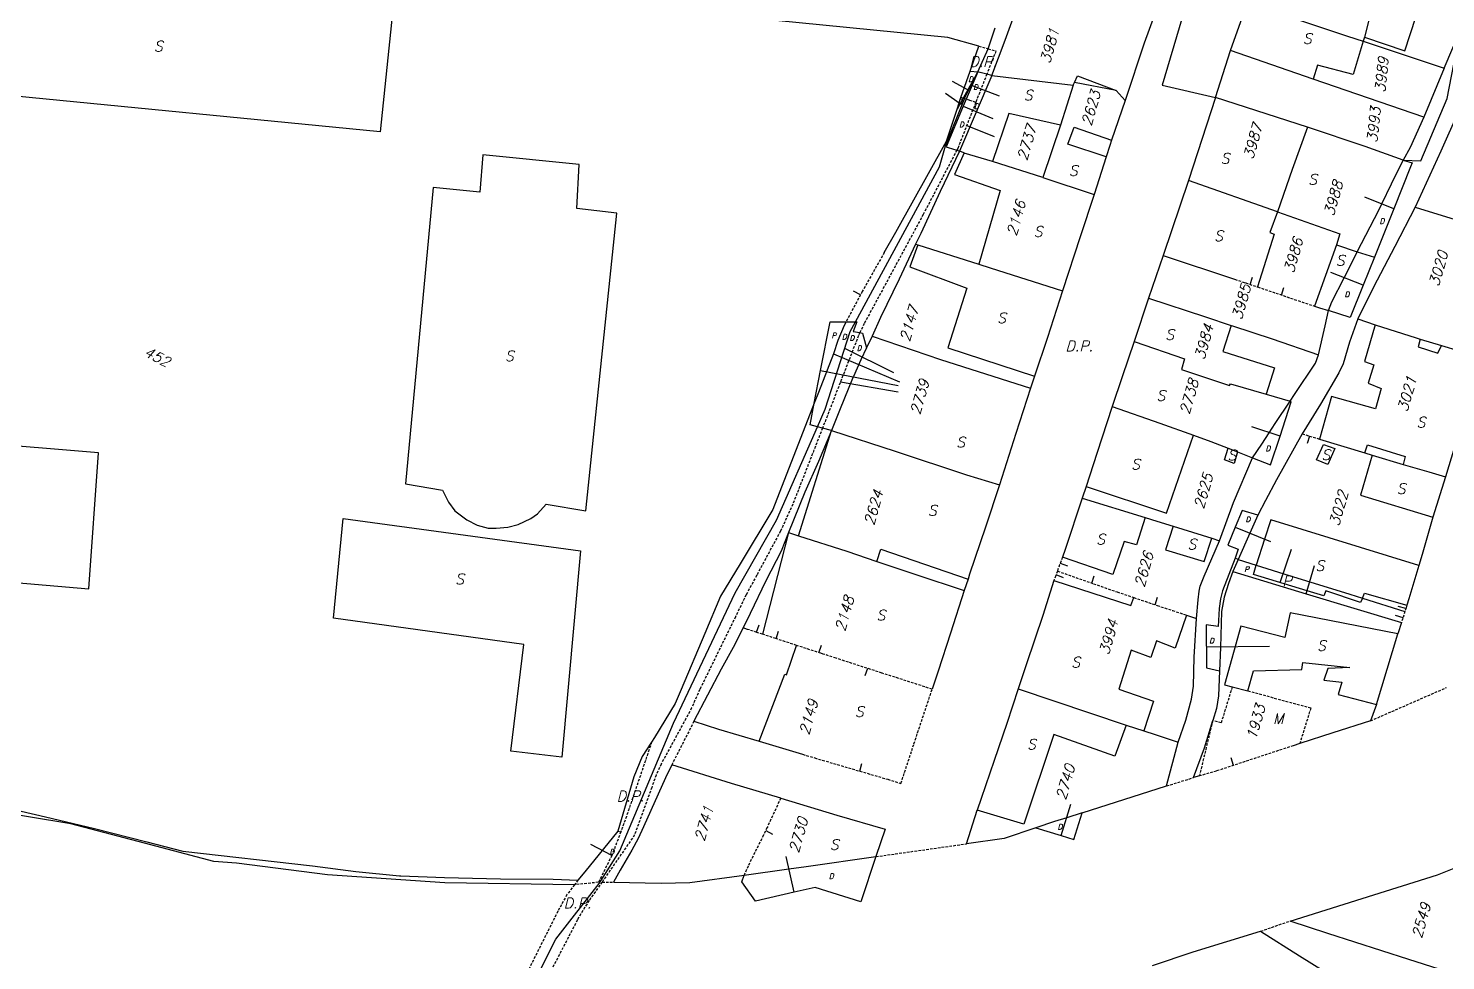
# Model space of a CAD drawing. Extents: x -334462 to -332769, y -29481 to -26664.
# Drawn here: x -333987.7 to -333851.5, y -28475.5 to -28385.9 of the extents above; entities that cross this region are included whole.
import ezdxf
from ezdxf.enums import TextEntityAlignment as Align

# ---------------------------------------------------------------- set-up
doc = ezdxf.new("R2010")
doc.units = 0
doc.header["$MEASUREMENT"] = 0
doc.linetypes.add('HIDDEN', pattern=[0.375, 0.25, -0.125])
for name, color, linetype in [('18', 7, 'CONTINUOUS'), ('DP$DIVIDING$LINE', 7, 'CONTINUOUS'), ('EASEMENT$BOUNDA$', 7, 'CONTINUOUS'), ('ENC$$ST$$A$$TEXT', 7, 'CONTINUOUS'), ('ENCRO$$AREA$TEXT', 7, 'CONTINUOUS'), ('ENCROACHED$WALL', 7, 'CONTINUOUS'), ('MAP$SHEET$BOUND$', 7, 'CONTINUOUS'), ('PARCEL$BOUNDARY', 7, 'CONTINUOUS'), ('PARCEL$NUMBER', 7, 'CONTINUOUS'), ('SECTION$$A$', 7, 'CONTINUOUS'), ('STRUC$$FOOTPRINT', 7, 'CONTINUOUS')]:
    doc.layers.add(name, color=color, linetype=linetype)
doc.styles.add('ITALICT', font='ITALICT', dxfattribs={"height": 0.2})

msp = doc.modelspace()

# ---------------------------------------------------------------- linework, layer by layer
at = {"layer": '18', "color": 1, "linetype": 'Continuous'}
for p, q in [((-333870.3, -28410.5), (-333870.06, -28409.79)), ((-333867.3, -28411.52), (-333867.06, -28410.81)), ((-333907.75, -28411.49), (-333908.41, -28411.14)), ((-333864.61, -28425.07), (-333864.83, -28425.79)), ((-333888.55, -28437.28), (-333887.85, -28437.53)), ((-333888.96, -28438.39), (-333888.26, -28438.66)), ((-333885.52, -28439.2), (-333885.28, -28438.49)), ((-333879.43, -28441.28), (-333879.19, -28440.57)), ((-333855.34, -28441.66), (-333856.06, -28441.44)), ((-333917.74, -28443.93), (-333917.5, -28443.22)), ((-333855.61, -28442.54), (-333856.33, -28442.31)), ((-333915.86, -28444.55), (-333915.63, -28443.83)), ((-333911.74, -28445.89), (-333911.51, -28445.18)), ((-333907.09, -28447.4), (-333907.32, -28448.11)), ((-333907.82, -28457.27), (-333907.61, -28456.55)), ((-333871.9, -28456.72), (-333872.13, -28456.01)), ((-333916.86, -28462.99), (-333916.19, -28463.32))]:
    msp.add_line(p, q, dxfattribs=at)
at = {"layer": 'DP$DIVIDING$LINE', "color": 2, "linetype": 'HIDDEN'}
for p, q in [((-333896.39, -28387.6), (-333895.49, -28387.85)), ((-333895.61, -28390.29), (-333896.67, -28393)), ((-333897.87, -28392.6), (-333898.09, -28392.53)), ((-333897.74, -28392.65), (-333897.87, -28392.6)), ((-333897.6, -28392.69), (-333897.74, -28392.65))]:
    msp.add_line(p, q, dxfattribs=at)
at = {"layer": 'DP$DIVIDING$LINE', "color": 30, "linetype": 'HIDDEN'}
for p, q in [((-333858.73, -28452.44), (-333851.43, -28449.24)), ((-333923.75, -28452.48), (-333925.88, -28456.66)), ((-333878.33, -28458.7), (-333875.76, -28457.9)), ((-333906.26, -28465.49), (-333897.57, -28464.26)), ((-333932.58, -28467.93), (-333931.48, -28467.94)), ((-333869.3, -28472.66), (-333866.47, -28471.68))]:
    msp.add_line(p, q, dxfattribs=at)
at = {"layer": 'DP$DIVIDING$LINE', "color": 2, "linetype": 'HIDDEN'}
for points in [[(-333895.49, -28387.85), (-333894.73, -28388.06), (-333895.61, -28390.29)], [(-333896.67, -28393), (-333898.4, -28397.42), (-333898.49, -28397.6)], [(-333896.67, -28393), (-333897.23, -28392.81), (-333897.6, -28392.69)], [(-333898.49, -28397.6), (-333901.72, -28403.78), (-333907.39, -28414.26), (-333907.8, -28415.13)], [(-333907.8, -28415.13), (-333907.94, -28415.42), (-333911.4, -28424.31)], [(-333911.4, -28424.31), (-333914.25, -28431.62), (-333914.87, -28432.97), (-333915.44, -28434.21), (-333917.72, -28438.45), (-333918.74, -28440.33), (-333919.76, -28442.43), (-333923.2, -28449.44), (-333923.98, -28451.2), (-333924.52, -28452.22), (-333926.91, -28456.59), (-333927.4, -28457.66), (-333927.81, -28458.85), (-333929.46, -28463.41), (-333932.58, -28467.93)], [(-333927.82, -28454.49), (-333930.24, -28461.62), (-333930.79, -28463.11)], [(-333930.79, -28463.11), (-333931.64, -28465.38), (-333932.93, -28467.96), (-333935.24, -28468.2)], [(-333932.58, -28467.93), (-333933.84, -28469.71), (-333934.96, -28471.58), (-333941.18, -28483.53)], [(-333934.9, -28467.76), (-333935.12, -28468.03), (-333935.24, -28468.2)], [(-333935.24, -28468.2), (-333935.96, -28469.14), (-333936.83, -28470.74), (-333941.44, -28479.93), (-333943.18, -28483.55)]]:
    msp.add_lwpolyline(points, dxfattribs=at)
at = {"layer": 'EASEMENT$BOUNDA$', "color": 3, "linetype": 'HIDDEN'}
msp.add_line((-333873.9, -28452.42), (-333875.18, -28457.74), dxfattribs=at)
for points in [[(-333872.02, -28449.18), (-333873.09, -28452.63), (-333873.9, -28452.42)], [(-333870.51, -28449.56), (-333864.47, -28451.2), (-333865.53, -28454.63)]]:
    msp.add_lwpolyline(points, dxfattribs=at)
at = {"layer": 'ENC$$ST$$A$$TEXT', "color": 1, "linetype": 'Continuous'}
for p, q in [((-333856.49, -28403.22), (-333859.27, -28402.11)), ((-333859.44, -28410.58), (-333862.54, -28409.34)), ((-333910.34, -28417.16), (-333904.01, -28419.86)), ((-333909.29, -28416.62), (-333904.57, -28418.97)), ((-333911.58, -28418.77), (-333904.12, -28420.22)), ((-333909.67, -28419.87), (-333904.14, -28420.81)), ((-333867.43, -28425.08), (-333870.14, -28424.2)), ((-333867.41, -28439.16), (-333866.32, -28435.93)), ((-333914.13, -28468.92), (-333914.9, -28465.48))]:
    msp.add_line(p, q, dxfattribs=at)
at = {"layer": 'ENCRO$$AREA$TEXT', "color": 5, "linetype": 'Continuous'}
for p, q in [((-333897.43, -28391.81), (-333898.9, -28390.99)), ((-333897.03, -28391.38), (-333894.42, -28392.38)), ((-333898.17, -28393.13), (-333899.59, -28392.15)), ((-333897.89, -28393.36), (-333895.02, -28394.54)), ((-333897.53, -28395.21), (-333894.9, -28396.29)), ((-333871.73, -28433.82), (-333868.33, -28435.22)), ((-333864.91, -28440.22), (-333864.11, -28437.52)), ((-333874.51, -28445.33), (-333868.45, -28445.25)), ((-333888.46, -28463.47), (-333887.54, -28460.44)), ((-333931.64, -28465.38), (-333933.66, -28464.32))]:
    msp.add_line(p, q, dxfattribs=at)
at = {"layer": 'ENCROACHED$WALL', "color": 5, "linetype": 'Continuous'}
for p, q in [((-333896.46, -28390.07), (-333897.87, -28392.6)), ((-333896.46, -28390.07), (-333897.6, -28392.69)), ((-333897.21, -28389.99), (-333896.46, -28390.07)), ((-333895.12, -28390.42), (-333895.61, -28390.29)), ((-333897.87, -28392.6), (-333898.46, -28393.66)), ((-333898.49, -28397.6), (-333898.24, -28397.68)), ((-333871.45, -28436.93), (-333871.74, -28436.8)), ((-333931.06, -28463.03), (-333930.79, -28463.11))]:
    msp.add_line(p, q, dxfattribs=at)
for points in [[(-333895.61, -28390.29), (-333896.24, -28390.12), (-333896.46, -28390.07)], [(-333897.6, -28392.69), (-333897.89, -28393.36), (-333899.51, -28397.28), (-333899.31, -28397.34), (-333898.49, -28397.6)], [(-333869.57, -28432.69), (-333871.08, -28432.23), (-333871.73, -28433.82), (-333872.44, -28435.56), (-333871.45, -28435.94), (-333871.74, -28436.8)], [(-333871.74, -28436.8), (-333872.95, -28439.94), (-333873.15, -28440.7), (-333873.29, -28441.64), (-333873.36, -28443.39), (-333874.54, -28443.22), (-333874.48, -28447.34), (-333873.26, -28447.62)], [(-333871.96, -28438.09), (-333864.91, -28440.22), (-333855.76, -28442.99)], [(-333935.24, -28468.2), (-333947.71, -28468), (-333958.96, -28467.24), (-333967.72, -28466.12), (-333969.89, -28465.96), (-333976.55, -28464.19), (-333983.64, -28462.33), (-333995.88, -28460.33), (-334010.02, -28455.82), (-334026.56, -28449.75)], [(-333890.91, -28462.72), (-333888.45, -28463.47), (-333887.26, -28463.83), (-333886.44, -28461.28)]]:
    msp.add_lwpolyline(points, dxfattribs=at)
at = {"layer": 'MAP$SHEET$BOUND$', "color": 6, "linetype": 'Continuous'}
for p, q in [((-333895.49, -28387.85), (-333894.82, -28385.83)), ((-333896.46, -28390.07), (-333895.49, -28387.85))]:
    msp.add_line(p, q, dxfattribs=at)
for points in [[(-333879.4, -28384.34), (-333876.88, -28384.97), (-333878.76, -28391.36), (-333873.62, -28392.53)], [(-333855.6, -28398.56), (-333853.9, -28398.63), (-333851.37, -28392.64), (-333850.1, -28386.03)], [(-333897.74, -28392.65), (-333897.65, -28392.42), (-333896.46, -28390.07)], [(-333908.22, -28414.08), (-333900.16, -28399.19), (-333899.59, -28397.17), (-333897.74, -28392.65)], [(-333911.88, -28424.17), (-333911.14, -28422.48), (-333908.74, -28415.03), (-333908.22, -28414.08)], [(-333955.36, -28514.37), (-333953.79, -28510.76), (-333950.18, -28502.56), (-333948.45, -28496.5), (-333946.79, -28491.53), (-333941.98, -28483.29), (-333937.02, -28473.41), (-333932.86, -28468.08), (-333930.89, -28464.95), (-333925.73, -28452.66), (-333919.79, -28440.13), (-333915.81, -28433.17), (-333911.88, -28424.17)]]:
    msp.add_lwpolyline(points, dxfattribs=at)
at = {"layer": 'PARCEL$BOUNDARY', "color": 7, "linetype": 'Continuous'}
for p, q in [((-333872.19, -28388.02), (-333870.56, -28383.43)), ((-333858.79, -28384.72), (-333859.31, -28386.75)), ((-333851.65, -28389.7), (-333850.1, -28386.03)), ((-333897.21, -28389.99), (-333896.39, -28387.6)), ((-333859.31, -28386.75), (-333859.43, -28387.13)), ((-333859.43, -28387.13), (-333851.65, -28389.7)), ((-333873.62, -28392.53), (-333872.19, -28388.02)), ((-333864.26, -28390.77), (-333872.19, -28388.02)), ((-333895.12, -28390.42), (-333898.24, -28397.68)), ((-333898.09, -28392.53), (-333897.21, -28389.99)), ((-333895.12, -28390.42), (-333887.31, -28391.36)), ((-333851.65, -28389.7), (-333853.61, -28394.44)), ((-333887.31, -28391.36), (-333888.53, -28395.19)), ((-333887.31, -28391.36), (-333887.19, -28391.1)), ((-333853.61, -28394.44), (-333864.26, -28390.77)), ((-333898.46, -28393.66), (-333898.09, -28392.53)), ((-333882.31, -28392.81), (-333883.61, -28396.65)), ((-333883.19, -28391.85), (-333882.31, -28392.81)), ((-333873.62, -28392.53), (-333876.23, -28400.52)), ((-333888.53, -28395.19), (-333890.24, -28400.23)), ((-333897.8, -28397.86), (-333898.24, -28397.68)), ((-333884.13, -28398.25), (-333885.3, -28401.86)), ((-333890.24, -28400.23), (-333895.05, -28398.7)), ((-333890.24, -28400.23), (-333885.3, -28401.86)), ((-333876.23, -28400.52), (-333878.65, -28407.72)), ((-333867.68, -28403.51), (-333876.23, -28400.52)), ((-333854.45, -28403.08), (-333844.6, -28406.13)), ((-333902.45, -28406.62), (-333902.24, -28406.69)), ((-333902.24, -28406.69), (-333896.37, -28408.55)), ((-333862.01, -28406.71), (-333860.02, -28407.37)), ((-333878.65, -28407.72), (-333880.07, -28411.83)), ((-333878.65, -28407.72), (-333871.79, -28410)), ((-333880.07, -28411.83), (-333881.45, -28415.99)), ((-333859.95, -28413.82), (-333858.28, -28414.37)), ((-333906.63, -28415.46), (-333907.17, -28416.6)), ((-333853.95, -28415.76), (-333851.9, -28416.38)), ((-333851.9, -28416.38), (-333848.04, -28417.56)), ((-333891.02, -28419.32), (-333891.4, -28420.47)), ((-333868.76, -28421.04), (-333866.46, -28421.72)), ((-333863.62, -28425.37), (-333859.29, -28426.69)), ((-333872.42, -28426.24), (-333871.51, -28426.6)), ((-333871.51, -28426.6), (-333870.07, -28427.17)), ((-333859.29, -28426.69), (-333858.58, -28426.9)), ((-333858.58, -28426.9), (-333855.59, -28427.79)), ((-333886.07, -28429.91), (-333886.44, -28431.05)), ((-333851.53, -28429), (-333852.73, -28432.88)), ((-333886.44, -28431.05), (-333880.39, -28432.91)), ((-333877.7, -28433.74), (-333873.97, -28434.9)), ((-333914.67, -28434.35), (-333913.72, -28434.65)), ((-333873.97, -28434.9), (-333873.26, -28435.13)), ((-333871.45, -28436.93), (-333871.96, -28438.09)), ((-333871.45, -28436.93), (-333869.72, -28437.47)), ((-333897.41, -28438.81), (-333897.77, -28439.91)), ((-333859.5, -28440.64), (-333855.42, -28441.92)), ((-333918.6, -28443.65), (-333919.03, -28443.51)), ((-333876.43, -28442.27), (-333875.47, -28442.59)), ((-333855.76, -28442.99), (-333856.1, -28444.09)), ((-333858.15, -28450.86), (-333856.1, -28444.09)), ((-333892.58, -28449.35), (-333882.2, -28452.85)), ((-333858.15, -28450.86), (-333858.73, -28452.44)), ((-333882.2, -28452.85), (-333880.52, -28453.41)), ((-333917.49, -28454.41), (-333913.32, -28455.66)), ((-333878.33, -28458.7), (-333877.22, -28454.48)), ((-333865.53, -28454.63), (-333866.16, -28454.83)), ((-333875.18, -28457.74), (-333875.76, -28457.9)), ((-333886.44, -28461.28), (-333878.33, -28458.7)), ((-333897.57, -28464.26), (-333896.52, -28461.04))]:
    msp.add_line(p, q, dxfattribs=at)
for points in [[(-333896.39, -28387.6), (-333899.37, -28386.77), (-334014.34, -28375.4)], [(-333895.12, -28390.42), (-333893.85, -28387.01), (-333892.33, -28382.87)], [(-333870.56, -28383.43), (-333866.15, -28384.92), (-333860.94, -28386.63), (-333859.43, -28387.13)], [(-333879.4, -28384.34), (-333880.49, -28387.31), (-333882.31, -28392.81)], [(-333887.19, -28391.1), (-333886.9, -28390.44), (-333883.19, -28391.85)], [(-333905.46, -28407.44), (-333904.35, -28405.48), (-333899.48, -28396.72), (-333898.46, -28393.66)], [(-333853.61, -28394.44), (-333854.93, -28397.33), (-333855.6, -28398.56)], [(-333841.08, -28394.58), (-333846.48, -28394.16), (-333850.28, -28393.87), (-333851.98, -28397.7), (-333854.45, -28403.08)], [(-333864.78, -28395.37), (-333866.26, -28399.44), (-333867.68, -28403.51)], [(-333883.61, -28396.65), (-333883.77, -28397.15), (-333884.13, -28398.25)], [(-333898.24, -28397.68), (-333900.09, -28401.58), (-333901.96, -28405.6), (-333902.45, -28406.62)], [(-333895.05, -28398.7), (-333897.78, -28397.87), (-333897.8, -28397.86)], [(-333860.02, -28407.37), (-333857.92, -28403.36), (-333857.63, -28402.76), (-333856.7, -28400.83), (-333855.6, -28398.56)], [(-333885.3, -28401.86), (-333886.63, -28405.92), (-333888.34, -28411.1)], [(-333867.68, -28403.51), (-333861.68, -28405.64), (-333862.01, -28406.71)], [(-333854.45, -28403.08), (-333856.4, -28406.85), (-333858.46, -28410.76), (-333859.95, -28413.82)], [(-333902.45, -28406.62), (-333904.03, -28409.99), (-333905.84, -28413.67), (-333906.63, -28415.46)], [(-333862.77, -28413.02), (-333862.44, -28412.17), (-333861.25, -28409.85), (-333860.78, -28408.94), (-333860.02, -28407.37)], [(-333896.37, -28408.55), (-333895.3, -28408.89), (-333888.34, -28411.1)], [(-333888.34, -28411.1), (-333889.78, -28415.59), (-333891.02, -28419.32)], [(-333880.07, -28411.83), (-333874.59, -28413.62), (-333872.13, -28414.44)], [(-333864.13, -28412.59), (-333863.63, -28412.76), (-333862.77, -28413.02)], [(-333863.73, -28417.26), (-333863.1, -28414.49), (-333862.77, -28413.02)], [(-333909.13, -28414.08), (-333909.32, -28414.44), (-333909.92, -28415.88)], [(-333872.13, -28414.44), (-333871.99, -28414.48), (-333868.2, -28415.73), (-333863.73, -28417.26)], [(-333859.95, -28413.82), (-333860.75, -28416.05), (-333861.35, -28418.13), (-333861.77, -28418.99), (-333863.54, -28422.02), (-333865.3, -28424.86)], [(-333858.28, -28414.37), (-333854.34, -28415.64), (-333853.95, -28415.76)], [(-333909.92, -28415.88), (-333910.34, -28417.16), (-333911.8, -28420.89), (-333912.19, -28421.91)], [(-333906.63, -28415.46), (-333900.06, -28417.71), (-333892.11, -28420.25), (-333891.4, -28420.47)], [(-333881.45, -28415.99), (-333882.59, -28419.39), (-333883.56, -28422.24)], [(-333881.45, -28415.99), (-333876.61, -28417.64), (-333876.91, -28418.67), (-333872.29, -28420.21), (-333872.18, -28420.04), (-333868.76, -28421.04)], [(-333907.17, -28416.6), (-333907.71, -28417.75), (-333908.43, -28419.35), (-333908.45, -28419.38), (-333909.76, -28422.61), (-333910.52, -28424.55)], [(-333866.46, -28421.72), (-333866.03, -28421.09), (-333864.03, -28418.06), (-333863.73, -28417.26)], [(-333848.04, -28417.56), (-333849.17, -28421.24), (-333850.65, -28426.14), (-333851.53, -28429)], [(-333891.4, -28420.47), (-333892.82, -28424.83), (-333894.39, -28429.75)], [(-333870.07, -28427.17), (-333869.18, -28425.86), (-333868.46, -28424.75), (-333867.9, -28423.87), (-333866.46, -28421.72)], [(-333912.19, -28421.91), (-333916.17, -28432.14), (-333919.32, -28437.36), (-333921.19, -28440.45), (-333922.71, -28444.06), (-333924.98, -28449.44), (-333925.57, -28450.79), (-333927.53, -28454.05), (-333927.82, -28454.49)], [(-333883.56, -28422.24), (-333885.03, -28426.76), (-333886.07, -28429.91)], [(-333883.56, -28422.24), (-333878.97, -28423.83), (-333875.74, -28424.99)], [(-333910.52, -28424.55), (-333911.8, -28427.51), (-333913.1, -28430.47), (-333914.67, -28434.35)], [(-333910.52, -28424.55), (-333904.43, -28426.53), (-333897.55, -28428.79), (-333894.39, -28429.75)], [(-333875.74, -28424.99), (-333874.07, -28425.6), (-333872.42, -28426.24)], [(-333865.3, -28424.86), (-333867.78, -28429.29), (-333868.83, -28431.25), (-333869.57, -28432.69)], [(-333873.26, -28435.13), (-333871.89, -28431.46), (-333870.07, -28427.17)], [(-333855.59, -28427.79), (-333853.14, -28428.52), (-333851.53, -28429)], [(-333894.39, -28429.75), (-333895.74, -28433.83), (-333897.26, -28438.33), (-333897.41, -28438.81)], [(-333886.44, -28431.05), (-333888.09, -28435.98), (-333888.35, -28436.72)], [(-333880.39, -28432.91), (-333879.27, -28433.25), (-333877.7, -28433.74)], [(-333869.57, -28432.69), (-333870.33, -28434.39), (-333871.45, -28436.93)], [(-333852.73, -28432.88), (-333853.77, -28436.47), (-333854.09, -28437.51)], [(-333914.67, -28434.35), (-333915.38, -28436.15), (-333916.83, -28439), (-333918.35, -28442.12), (-333919.03, -28443.51)], [(-333913.72, -28434.65), (-333909.07, -28436.15), (-333906.18, -28437.12)], [(-333875.47, -28442.59), (-333875.31, -28440.8), (-333875.21, -28439.97), (-333875.09, -28439.51), (-333874.72, -28438.53), (-333873.26, -28435.13)], [(-333906.18, -28437.12), (-333902.42, -28438.38), (-333897.77, -28439.91)], [(-333871.96, -28438.09), (-333872.38, -28439.25), (-333872.79, -28440.55), (-333873.06, -28441.92), (-333873.15, -28445.39), (-333873.26, -28447.62)], [(-333869.72, -28437.47), (-333866.55, -28438.46), (-333864.56, -28439.08), (-333860.73, -28440.26), (-333859.5, -28440.64)], [(-333854.09, -28437.51), (-333855.05, -28440.72), (-333855.24, -28441.33)], [(-333889.16, -28438.94), (-333890.24, -28442.31), (-333891.8, -28446.96), (-333892.58, -28449.35)], [(-333897.77, -28439.91), (-333899.1, -28444.01), (-333900.28, -28447.67), (-333900.86, -28449.4)], [(-333919.03, -28443.51), (-333919.99, -28445.39), (-333921.14, -28447.47), (-333923.75, -28452.48)], [(-333877.22, -28454.48), (-333876.47, -28452.37), (-333875.93, -28450.37), (-333875.74, -28449.1), (-333875.67, -28446.33), (-333875.47, -28442.59)], [(-333873.26, -28447.62), (-333873.34, -28450.03), (-333873.55, -28451.25), (-333873.9, -28452.42)], [(-334026.44, -28449.49), (-334020.64, -28451.53), (-334011.78, -28454.56), (-334002.88, -28457.68), (-333998.22, -28458.85), (-333986.07, -28461.66), (-333981.36, -28462.8), (-333976.35, -28464.08), (-333972.86, -28464.98), (-333960.4, -28466.39), (-333956.24, -28466.91), (-333952.06, -28467.34), (-333951.93, -28467.34), (-333947.72, -28467.49), (-333942.33, -28467.61), (-333937.29, -28467.67), (-333934.9, -28467.76)], [(-333892.58, -28449.35), (-333893.68, -28452.69), (-333894.91, -28456.24), (-333896.15, -28459.89), (-333896.52, -28461.04)], [(-333923.75, -28452.48), (-333921.4, -28453.25), (-333917.49, -28454.41)], [(-333875.76, -28457.9), (-333874.69, -28455.02), (-333873.9, -28452.42)], [(-333858.73, -28452.44), (-333862.36, -28453.6), (-333865.53, -28454.63)], [(-333880.52, -28453.41), (-333879.43, -28453.74), (-333877.22, -28454.48)], [(-333927.82, -28454.49), (-333928.73, -28455.87), (-333929.53, -28457.82), (-333931.06, -28463.03)], [(-333925.88, -28456.66), (-333926.5, -28457.92), (-333928.59, -28462.62), (-333929.1, -28463.76), (-333929.72, -28464.87), (-333930.84, -28466.78), (-333931.48, -28467.94)], [(-333915.42, -28459.86), (-333920.13, -28458.46), (-333925.88, -28456.66)], [(-333915.42, -28459.86), (-333910.02, -28461.51), (-333905.39, -28462.85), (-333906.26, -28465.49)], [(-333886.44, -28461.28), (-333887.93, -28461.75), (-333889.1, -28462.12), (-333890.91, -28462.72)], [(-333931.06, -28463.03), (-333934.24, -28466.95), (-333934.9, -28467.76)], [(-333890.91, -28462.72), (-333893.94, -28463.74), (-333897.57, -28464.26)], [(-333866.47, -28471.68), (-333859.52, -28469.5), (-333852.28, -28467.25), (-333850.69, -28466.61), (-333844.76, -28463.83)], [(-333918.93, -28467.26), (-333914.63, -28466.67), (-333912.96, -28466.43), (-333906.26, -28465.49)], [(-333931.48, -28467.94), (-333926.91, -28468.03), (-333924.14, -28467.97), (-333918.93, -28467.26)], [(-333849.22, -28477.23), (-333855.06, -28475.39), (-333862.84, -28472.89), (-333866.47, -28471.68)], [(-333879.68, -28475.94), (-333875.79, -28474.63), (-333869.3, -28472.66)], [(-333869.3, -28472.66), (-333865.56, -28475.02), (-333858.2, -28479.6), (-333856.41, -28480.6), (-333854.8, -28481.12), (-333848.83, -28483.05), (-333842.46, -28485.07), (-333840.16, -28485.96), (-333837.24, -28487.23), (-333831.52, -28489.74), (-333828.63, -28490.88), (-333824.4, -28492.4), (-333817.17, -28495.01), (-333812.69, -28496.58), (-333806.36, -28498.82), (-333807.36, -28501.48), (-333809.29, -28506.53), (-333811.63, -28512.66), (-333812.77, -28515.58)]]:
    msp.add_lwpolyline(points, dxfattribs=at)
at = {"layer": 'PARCEL$BOUNDARY', "color": 2, "linetype": 'HIDDEN'}
for points in [[(-333905.46, -28407.44), (-333907.58, -28411.17), (-333909.13, -28414.08)], [(-333871.79, -28410), (-333870.88, -28410.31), (-333870.72, -28410.36), (-333869.58, -28410.74)], [(-333869.58, -28410.74), (-333867.83, -28411.33), (-333864.13, -28412.59)], [(-333865.3, -28424.86), (-333864.6, -28425.07), (-333863.62, -28425.37)], [(-333888.35, -28436.72), (-333888.61, -28437.44), (-333888.83, -28438.05)], [(-333888.83, -28438.05), (-333888.99, -28438.48), (-333889.16, -28438.94)], [(-333888.83, -28438.05), (-333885.36, -28439.26), (-333883.09, -28440.05), (-333881.48, -28440.59)], [(-333881.48, -28440.59), (-333879.23, -28441.35), (-333877.77, -28441.84), (-333876.43, -28442.27)], [(-333855.42, -28441.92), (-333855.63, -28442.59), (-333855.76, -28442.99)], [(-333855.24, -28441.33), (-333855.32, -28441.59), (-333855.42, -28441.92)], [(-333917.16, -28444.12), (-333917.71, -28443.94), (-333918.6, -28443.65)], [(-333913.9, -28445.19), (-333915.69, -28444.6), (-333915.88, -28444.54), (-333917.16, -28444.12)], [(-333910.1, -28446.42), (-333911.33, -28446.02), (-333911.55, -28445.95), (-333913.9, -28445.19)], [(-333900.86, -28449.4), (-333905.65, -28447.86), (-333905.7, -28447.85), (-333910.1, -28446.42)], [(-333913.32, -28455.66), (-333912.14, -28456.01), (-333905.13, -28458.06), (-333903.86, -28458.46), (-333902.82, -28455.3), (-333902.61, -28454.65), (-333900.86, -28449.4)], [(-333866.16, -28454.83), (-333867.23, -28455.18), (-333873.55, -28457.27), (-333875.18, -28457.74)], [(-333915.42, -28459.86), (-333916.72, -28462.7), (-333917.08, -28463.43), (-333918.55, -28466.4), (-333918.93, -28467.26)]]:
    msp.add_lwpolyline(points, dxfattribs=at)
at = {"layer": 'SECTION$$A$', "color": 7, "linetype": 'Continuous'}
msp.add_line((-333864.78, -28395.37), (-333873.62, -28392.53), dxfattribs=at)
msp.add_lwpolyline([(-333855.6, -28398.56), (-333859.26, -28397.24), (-333864.78, -28395.37)], dxfattribs=at)
at = {"layer": 'STRUC$$FOOTPRINT', "color": 1, "linetype": 'Continuous'}
for p, q in [((-333883.19, -28391.85), (-333887.19, -28391.1)), ((-333944.05, -28398.04), (-333944.33, -28401.64)), ((-333862.01, -28406.71), (-333864.13, -28412.59)), ((-333860.02, -28407.37), (-333858.36, -28407.88)), ((-333909.13, -28414.08), (-333908.22, -28414.08)), ((-333911.4, -28424.31), (-333911.88, -28424.17)), ((-333910.52, -28424.55), (-333911.4, -28424.31)), ((-333913.72, -28434.65), (-333910.52, -28424.55)), ((-333863.25, -28425.88), (-333862.17, -28426.26)), ((-333914.67, -28434.35), (-333917.16, -28444.12)), ((-333941.35, -28455.34), (-333940.11, -28445.11)), ((-333872.02, -28449.18), (-333870.51, -28449.56))]:
    msp.add_line(p, q, dxfattribs=at)
for points in [[(-333859.31, -28386.75), (-333855.44, -28388.04), (-333851.72, -28376.65), (-333856.47, -28375.44)], [(-334006.36, -28384.77), (-334005.9, -28379.35), (-333952.74, -28384.4), (-333953.9, -28395.85), (-333990.63, -28392.26), (-334002.03, -28391.09), (-334001.52, -28385.2)], [(-333859.43, -28387.13), (-333860.39, -28390.32), (-333863.83, -28389.42), (-333864.26, -28390.77)], [(-333888.53, -28395.19), (-333893.48, -28394.08), (-333895.05, -28398.7)], [(-333884.13, -28398.25), (-333887.81, -28397.01), (-333887.22, -28395.39), (-333883.61, -28396.65)], [(-333944.33, -28401.64), (-333948.83, -28401.18), (-333951.49, -28429.67), (-333947.93, -28430.28), (-333947.34, -28431.43), (-333946.74, -28432.26), (-333945.58, -28433.13), (-333944.58, -28433.65), (-333943.53, -28433.91), (-333942.77, -28433.94), (-333941.63, -28433.83), (-333940.66, -28433.57), (-333939.43, -28433), (-333938.79, -28432.55), (-333937.96, -28431.62), (-333934.14, -28432.26), (-333931.17, -28403.66), (-333935.02, -28403.19), (-333934.77, -28398.98), (-333944.05, -28398.04)], [(-333897.8, -28397.86), (-333898.7, -28399.94), (-333894.31, -28401.46), (-333896.37, -28408.55)], [(-333855.6, -28398.56), (-333854.73, -28398.82), (-333854.88, -28399.2), (-333856.49, -28403.22), (-333858.36, -28407.88)], [(-333867.68, -28403.51), (-333868.42, -28405.5), (-333867.98, -28405.68), (-333869.58, -28410.74)], [(-333902.24, -28406.69), (-333903.02, -28408.8), (-333897.53, -28410.86), (-333899.37, -28416.58), (-333891.02, -28419.32)], [(-333858.36, -28407.88), (-333859.44, -28410.58), (-333860.68, -28413.67), (-333862.77, -28413.02)], [(-333912.19, -28421.91), (-333911.58, -28418.77), (-333910.67, -28414.08), (-333909.13, -28414.08)], [(-333908.22, -28414.08), (-333908.11, -28414.08), (-333908.46, -28415.03), (-333907.8, -28415.13)], [(-333872.13, -28414.44), (-333872.93, -28416.93), (-333867.97, -28418.53), (-333868.76, -28421.04)], [(-333858.28, -28414.37), (-333859.3, -28417.9), (-333858.42, -28418.22), (-333858.97, -28419.99), (-333857.72, -28420.49), (-333858.24, -28422.44), (-333862.49, -28421.27), (-333863.62, -28425.37)], [(-333907.8, -28415.13), (-333907.55, -28415.17), (-333907.17, -28416.6)], [(-333853.95, -28415.76), (-333854.14, -28416.51), (-333852.27, -28417.1), (-333851.9, -28416.38)], [(-334004.15, -28419.88), (-334018.4, -28418.76), (-334019.92, -28436.49), (-333981.92, -28439.75), (-333980.98, -28426.69), (-334004.54, -28424.74)], [(-333870.07, -28427.17), (-333868.34, -28427.84), (-333867.43, -28425.08), (-333866.35, -28421.79), (-333866.46, -28421.72)], [(-333911.88, -28424.17), (-333912.6, -28423.98), (-333912.19, -28421.91)], [(-333886.07, -28429.91), (-333878.33, -28432.49), (-333875.74, -28424.99)], [(-333871.51, -28426.6), (-333871.85, -28427.7), (-333872.76, -28427.36), (-333872.42, -28426.24)], [(-333862.17, -28426.26), (-333862.83, -28427.8), (-333863.91, -28427.37), (-333863.25, -28425.88)], [(-333858.58, -28426.9), (-333859.7, -28430.76), (-333852.73, -28432.88)], [(-333859.29, -28426.69), (-333859.01, -28425.93), (-333855.41, -28427.05), (-333855.59, -28427.79)], [(-333940.11, -28445.11), (-333958.38, -28442.57), (-333957.46, -28432.99), (-333934.66, -28436.11), (-333936.45, -28455.93), (-333941.35, -28455.34)], [(-333880.39, -28432.91), (-333881.22, -28435.52), (-333882.4, -28435.2), (-333883.5, -28438.38), (-333888.35, -28436.72)], [(-333877.7, -28433.74), (-333878.45, -28436.01), (-333874.71, -28437.12), (-333873.97, -28434.9)], [(-333854.09, -28437.51), (-333868.3, -28433.13), (-333868.91, -28434.98), (-333869.72, -28437.47)], [(-333906.18, -28437.12), (-333905.8, -28435.93), (-333897.41, -28438.81)], [(-333859.5, -28440.64), (-333859.68, -28441.06), (-333863.02, -28439.94), (-333863.21, -28440.44), (-333864.83, -28439.95), (-333869.99, -28438.38), (-333869.72, -28437.47)], [(-333889.16, -28438.94), (-333881.76, -28441.35), (-333881.48, -28440.59)], [(-333859.5, -28440.64), (-333859.3, -28440.18), (-333855.24, -28441.33)], [(-333856.1, -28444.09), (-333866.46, -28442.07), (-333866.96, -28444.43), (-333871.18, -28443.35), (-333872.77, -28448.99), (-333872.02, -28449.18)], [(-333876.43, -28442.27), (-333877.52, -28445.45), (-333879.29, -28444.75), (-333879.84, -28446.36), (-333881.74, -28445.66), (-333882.93, -28449.39), (-333879.6, -28450.54), (-333880.52, -28453.41)], [(-333917.49, -28454.41), (-333915.02, -28447.95), (-333914.85, -28448.01), (-333913.9, -28445.19)], [(-333870.51, -28449.56), (-333869.99, -28447.62), (-333865.33, -28447.51), (-333865.25, -28446.85), (-333860.73, -28447.31), (-333862.85, -28447.42), (-333863.22, -28448.53), (-333861.49, -28448.74), (-333861.83, -28449.91), (-333858.15, -28450.86)], [(-333882.2, -28452.85), (-333883.29, -28455.84), (-333889.16, -28453.75), (-333892.05, -28462.38), (-333896.52, -28461.04)], [(-333906.26, -28465.49), (-333907.72, -28469.82), (-333912.12, -28468.47), (-333914.12, -28468.92), (-333917.85, -28469.76), (-333919.14, -28467.9), (-333918.93, -28467.26)]]:
    msp.add_lwpolyline(points, dxfattribs=at)

# ---------------------------------------------------------------- texts
at = {"layer": 'DP$DIVIDING$LINE', "color": 4, "linetype": 'Continuous', "style": 'ITALICT'}
for p in [(-333895.96, -28389.08), (-333934.94, -28469.96)]:
    msp.add_text('D.P.', height=1, dxfattribs=at).set_placement(p, align=Align.MIDDLE)
at = {"layer": 'DP$DIVIDING$LINE', "color": 2, "linetype": 'Continuous', "style": 'ITALICT'}
for p in [(-333886.72, -28416.42), (-333929.86, -28459.68)]:
    msp.add_text('D.P.', height=1, dxfattribs=at).set_placement(p, align=Align.MIDDLE)
at = {"layer": 'EASEMENT$BOUNDA$', "color": 3, "linetype": 'Continuous', "style": 'ITALICT'}
msp.add_text('M', height=1, dxfattribs=at).set_placement((-333867.6, -28452.24), align=Align.MIDDLE)
at = {"layer": 'ENC$$ST$$A$$TEXT', "color": 1, "linetype": 'Continuous', "style": 'ITALICT'}
for s, height, p in [('D', 0.5, (-333857.63, -28404.42)), ('D', 0.5, (-333861, -28411.45)), ('P', 0.5, (-333910.3, -28415.4)), ('D', 0.5, (-333909.31, -28415.53)), ('D', 0.5, (-333908.58, -28415.65)), ('D', 0.5, (-333907.88, -28416.62)), ('D', 0.5, (-333868.58, -28426.26)), ('P', 1, (-333866.76, -28439)), ('D', 0.5, (-333910.55, -28467.37))]:
    msp.add_text(s, height=height, dxfattribs=at).set_placement(p, align=Align.MIDDLE)
at = {"layer": 'ENCRO$$AREA$TEXT', "color": 5, "linetype": 'Continuous', "style": 'ITALICT'}
for s, p in [('D', (-333897.15, -28390.78)), ('D', (-333896.69, -28391.53)), ('D', (-333898.17, -28392.96)), ('D', (-333896.61, -28393.37)), ('D', (-333898.04, -28395.13)), ('D', (-333870.52, -28433.08)), ('P', (-333870.63, -28437.88)), ('D', (-333874, -28444.74)), ('D', (-333888.58, -28462.62)), ('D', (-333931.64, -28465.02))]:
    msp.add_text(s, height=0.5, dxfattribs=at).set_placement(p, align=Align.MIDDLE)
at = {"layer": 'PARCEL$NUMBER', "color": 7, "linetype": 'Continuous', "style": 'ITALICT'}
for s, rotation, p in [('3981', 74.1686, (-333889.57, -28387.56)), ('3989', 83.9793, (-333857.66, -28390.35)), ('2623', 74.1686, (-333885.6, -28393.55)), ('3993', 83.9793, (-333858.42, -28395.16)), ('2737', 74.1686, (-333891.77, -28396.88)), ('3987', 74.1686, (-333870.04, -28396.76)), ('3988', 74.1686, (-333862.3, -28402.23)), ('2146', 74.1686, (-333892.79, -28404.12)), ('3986', 74.1686, (-333866.14, -28407.71)), ('3020', 74.1686, (-333852.21, -28408.98)), ('2147', 74.1686, (-333903.06, -28414.28)), ('3984', 74.1686, (-333874.74, -28416.02)), ('452', 332.7705, (-333975.34, -28417.45)), ('2739', 74.1686, (-333902.06, -28421.32)), ('2738', 74.1686, (-333876.17, -28421.29)), ('3021', 74.1686, (-333855.23, -28421.03)), ('2625', 74.1686, (-333874.79, -28430.36)), ('2624', 74.1686, (-333906.49, -28431.95)), ('3022', 74.1686, (-333861.8, -28432.02)), ('2626', 74.1686, (-333880.51, -28437.89)), ('2148', 74.1686, (-333909.28, -28442.14)), ('3994', 74.1686, (-333883.91, -28444.39)), ('2149', 74.1686, (-333912.73, -28452.08)), ('1933', 74.1686, (-333869.76, -28452.55)), ('2740', 74.1686, (-333888.05, -28458.33)), ('2741', 74.1686, (-333922.79, -28462.3)), ('2730', 74.1686, (-333913.72, -28463.42)), ('2549', 74.1686, (-333853.85, -28471.63))]:
    msp.add_text(s, height=1, rotation=rotation, dxfattribs=at).set_placement(p, align=Align.MIDDLE)
at = {"layer": 'PARCEL$NUMBER', "color": 1, "linetype": 'Continuous', "style": 'ITALICT'}
msp.add_text('3985', height=1, rotation=74.1686, dxfattribs=at).set_placement((-333871.14, -28412.18), align=Align.MIDDLE)
at = {"layer": 'STRUC$$FOOTPRINT', "color": 1, "linetype": 'Continuous', "style": 'ITALICT'}
for p in [(-333864.8, -28386.87), (-333975.23, -28387.6), (-333891.64, -28392.3), (-333872.71, -28398.38), (-333887.29, -28399.56), (-333864.3, -28400.4), (-333890.68, -28405.41), (-333873.34, -28405.83), (-333861.65, -28408.18), (-333894.19, -28413.72), (-333878.03, -28415.32), (-333941.49, -28417.37), (-333878.88, -28421.18), (-333853.88, -28423.74), (-333898.13, -28425.65), (-333872.06, -28426.9), (-333863.03, -28426.87), (-333881.32, -28427.78), (-333855.79, -28430.13), (-333900.84, -28432.21), (-333884.67, -28434.98), (-333875.9, -28435.46), (-333863.61, -28437.53), (-333946.28, -28438.81), (-333905.79, -28442.28), (-333863.45, -28445.21), (-333887.07, -28446.8), (-333907.86, -28451.55), (-333891.32, -28454.69), (-333910.27, -28464.33)]:
    msp.add_text('S', height=1, dxfattribs=at).set_placement(p, align=Align.MIDDLE)

doc.saveas('drawing.dxf')
